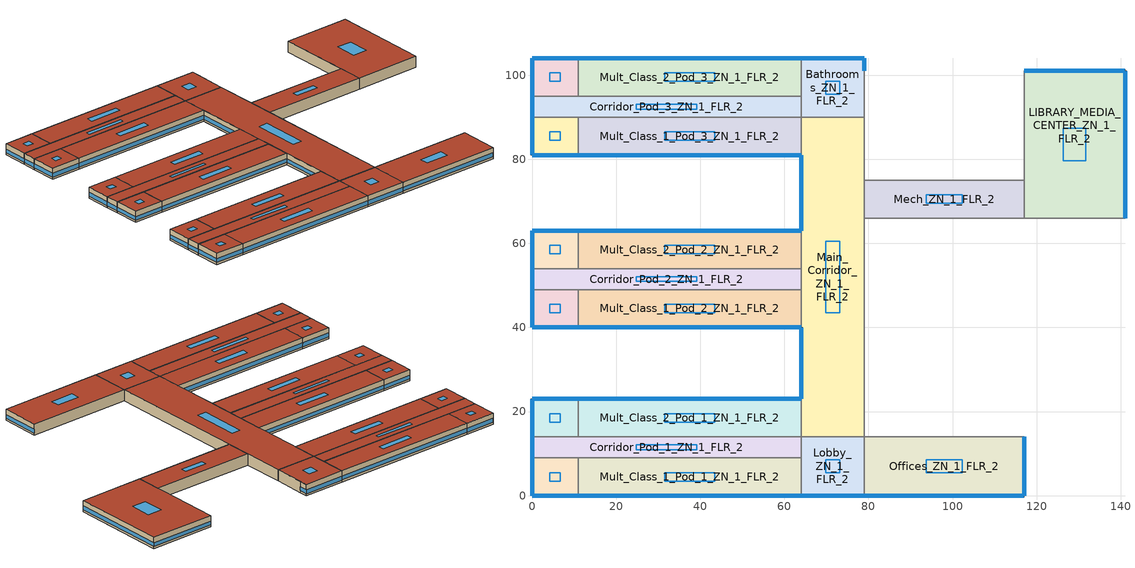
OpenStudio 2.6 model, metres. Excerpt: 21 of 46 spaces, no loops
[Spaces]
Bathrooms_ZN_1_FLR_2
 floor to Bathrooms_ZN_1_FLR_1: 79,104 79,90 64,90 64,104 z4
 wall outside: 79,101 79,104 64,104 z4:8
 wall to Auditorium_ZN_1_FLR_1: 79,90 79,101 z4:8
 wall to Mult_Class_2_Pod_3_ZN_1_FLR_2: 64,104 64,95 z4:8
 wall to Corridor_Pod_3_ZN_1_FLR_2: 64,95 64,90 z4:8
 wall to Main_Corridor_ZN_1_FLR_2: 64,90 79,90 z4:8
 window: 79,101.03 79,103.97 z4.76:6.12; 78.97,104 64.03,104 z4.76:6.1
 roof outside: 79,90 79,104 64,104 64,90 z8
 skylight: 73.18,95.43 73.18,98.57 69.82,98.57 69.82,95.43 z8
Corner_Class_2_Pod_3_ZN_1_FLR_2
 floor to Corner_Class_2_Pod_3_ZN_1_FLR_1: 11,104 11,95 0,95 0,104 z4
 wall outside: 11,104 0,104 0,95 z4:8
 wall to Corridor_Pod_3_ZN_1_FLR_2: 0,95 11,95 z4:8
 wall to Mult_Class_2_Pod_3_ZN_1_FLR_2: 11,95 11,104 z4:8
 window: 10.97,104 0.03,104 / 0,103.97 0,95.03 z4.76:6.1
 roof outside: 11,95 11,104 0,104 0,95 z8
 skylight: 6.73,98.49 6.73,100.51 4.27,100.51 4.27,98.49 z8
Corridor_Pod_1_ZN_1_FLR_2
 floor to Corridor_Pod_1_ZN_1_FLR_1: 64,14 64,9 0,9 0,14 z4
 wall outside: 0,14 0,9 z4:8
 wall to Corner_Class_1_Pod_1_ZN_1_FLR_2: 0,9 11,9 z4:8
 wall to Mult_Class_1_Pod_1_ZN_1_FLR_2: 11,9 64,9 z4:8
 wall to Corner_Class_2_Pod_1_ZN_1_FLR_2: 11,14 0,14 z4:8
 wall to Lobby_ZN_1_FLR_2: 64,9 64,14 z4:8
 wall to Mult_Class_2_Pod_1_ZN_1_FLR_2: 64,14 11,14 z4:8
 window: 0,13.97 0,9.03 z4.76:6.11
 roof outside: 64,9 64,14 0,14 0,9 z8
 skylight: 39.16,10.94 39.16,12.06 24.84,12.06 24.84,10.94 z8
Corner_Class_1_Pod_3_ZN_1_FLR_2
 floor to Corner_Class_1_Pod_3_ZN_1_FLR_1: 11,90 11,81 0,81 0,90 z4
 wall outside: 0,90 0,81 11,81 z4:8
 wall to Mult_Class_1_Pod_3_ZN_1_FLR_2: 11,81 11,90 z4:8
 wall to Corridor_Pod_3_ZN_1_FLR_2: 11,90 0,90 z4:8
 window: 0.03,81 10.97,81 / 0,89.97 0,81.03 z4.76:6.1
 roof outside: 11,81 11,90 0,90 0,81 z8
 skylight: 6.73,84.49 6.73,86.51 4.27,86.51 4.27,84.49 z8
Corner_Class_2_Pod_1_ZN_1_FLR_2
 floor to Corner_Class_2_Pod_1_ZN_1_FLR_1: 11,23 11,14 0,14 0,23 z4
 wall outside: 11,23 0,23 0,14 z4:8
 wall to Mult_Class_2_Pod_1_ZN_1_FLR_2: 11,14 11,23 z4:8
 window: 10.97,23 0.03,23 / 0,22.97 0,14.03 z4.76:6.1
 roof outside: 11,14 11,23 0,23 0,14 z8
 skylight: 6.73,17.49 6.73,19.51 4.27,19.51 4.27,17.49 z8
Offices_ZN_1_FLR_2
 floor to Offices_ZN_1_FLR_1: 117,14 117,0 79,0 79,14 z4
 wall outside: 79,0 117,0 117,14 z4:8
 wall to Lobby_ZN_1_FLR_2: 79,14 79,0 z4:8
 wall to Gym_ZN_1_FLR_1: 117,14 79,14 z4:8
 window: 79.03,0 116.97,0 / 117,0.03 117,13.97 z4.76:6.1
 roof outside: 117,0 117,14 79,14 79,0 z8
 skylight: 102.25,5.43 102.25,8.57 93.75,8.57 93.75,5.43 z8
Mult_Class_2_Pod_2_ZN_1_FLR_2
 floor to Mult_Class_2_Pod_2_ZN_1_FLR_1: 64,63 64,54 11,54 11,63 z4
 wall outside: 64,63 11,63 z4:8
 wall to Corridor_Pod_2_ZN_1_FLR_2: 11,54 64,54 z4:8
 wall to Main_Corridor_ZN_1_FLR_2: 64,54 64,63 z4:8
 wall to Corner_Class_2_Pod_2_ZN_1_FLR_2: 11,63 11,54 z4:8
 window: 63.97,63 11.03,63 z4.76:6.1
 roof outside: 64,54 64,63 11,63 11,54 z8
 skylight: 43.43,57.49 43.43,59.51 31.57,59.51 31.57,57.49 z8
Mech_ZN_1_FLR_2
 floor to Mech_ZN_1_FLR_1: 117,75 117,66 79,66 79,75 z4
 wall to Gym_ZN_1_FLR_1: 79,66 117,66 z4:8
 wall to Main_Corridor_ZN_1_FLR_2: 79,75 79,66 z4:8
 wall to Auditorium_ZN_1_FLR_1: 117,75 79,75 z4:8
 wall to LIBRARY_MEDIA_CENTER_ZN_1_FLR_2: 117,66 117,75 z4:8
 roof outside: 117,66 117,75 79,75 79,66 z8
 skylight: 102.25,69.49 102.25,71.51 93.75,71.51 93.75,69.49 z8
Corner_Class_1_Pod_1_ZN_1_FLR_2
 floor to Corner_Class_1_Pod_1_ZN_1_FLR_1: 11,9 11,0 0,0 0,9 z4
 wall outside: 0,9 0,0 11,0 z4:8
 wall to Mult_Class_1_Pod_1_ZN_1_FLR_2: 11,0 11,9 z4:8
 window: 0.03,0 10.97,0 / 0,8.97 0,0.03 z4.76:6.1
 roof outside: 11,0 11,9 0,9 0,0 z8
 skylight: 6.73,3.49 6.73,5.51 4.27,5.51 4.27,3.49 z8
LIBRARY_MEDIA_CENTER_ZN_1_FLR_2
 floor to Kitchen_ZN_1_FLR_1: 141,75 141,66 117,66 117,75 z4
 floor to Cafeteria_ZN_1_FLR_1: 141,101 141,75 117,75 117,101 z4
 wall outside: 141,66 141,101 117,101 z4:8
 wall to Auditorium_ZN_1_FLR_1: 117,101 117,75 z4:8
 wall to Aux_Gym_ZN_1_FLR_1: 117,66 141,66 z4:8
 window: 141,66.03 141,100.97 / 140.97,101 117.03,101 z4.76:6.1
 roof outside: 141,66 141,101 117,101 117,66 z8
 skylight: 131.68,79.59 131.68,87.41 126.32,87.41 126.32,79.59 z8
Corridor_Pod_3_ZN_1_FLR_2
 floor to Corridor_Pod_3_ZN_1_FLR_1: 64,95 64,90 0,90 0,95 z4
 wall outside: 0,95 0,90 z4:8
 wall to Mult_Class_2_Pod_3_ZN_1_FLR_2: 64,95 11,95 z4:8
 wall to Mult_Class_1_Pod_3_ZN_1_FLR_2: 11,90 64,90 z4:8
 window: 0,94.97 0,90.03 z4.76:6.11
 roof outside: 64,90 64,95 0,95 0,90 z8
 skylight: 39.16,91.94 39.16,93.06 24.84,93.06 24.84,91.94 z8
Corner_Class_1_Pod_2_ZN_1_FLR_2
 floor to Corner_Class_1_Pod_2_ZN_1_FLR_1: 11,49 11,40 0,40 0,49 z4
 wall outside: 0,49 0,40 11,40 z4:8
 wall to Corridor_Pod_2_ZN_1_FLR_2: 11,49 0,49 z4:8
 wall to Mult_Class_1_Pod_2_ZN_1_FLR_2: 11,40 11,49 z4:8
 window: 0.03,40 10.97,40 / 0,48.97 0,40.03 z4.76:6.1
 roof outside: 11,40 11,49 0,49 0,40 z8
 skylight: 6.73,43.49 6.73,45.51 4.27,45.51 4.27,43.49 z8
Corridor_Pod_2_ZN_1_FLR_2
 floor to Corridor_Pod_2_ZN_1_FLR_1: 64,54 64,49 0,49 0,54 z4
 wall outside: 0,54 0,49 z4:8
 wall to Mult_Class_1_Pod_2_ZN_1_FLR_2: 11,49 64,49 z4:8
 wall to Main_Corridor_ZN_1_FLR_2: 64,49 64,54 z4:8
 wall to Corner_Class_2_Pod_2_ZN_1_FLR_2: 11,54 0,54 z4:8
 window: 0,53.97 0,49.03 z4.76:6.11
 roof outside: 64,49 64,54 0,54 0,49 z8
 skylight: 39.16,50.94 39.16,52.06 24.84,52.06 24.84,50.94 z8
Main_Corridor_ZN_1_FLR_2
 floor to Main_Corridor_ZN_1_FLR_1: 79,90 79,14 64,14 64,90 z4
 wall outside: 64,81 64,63 / 64,40 64,23 z4:8
 wall to Gym_ZN_1_FLR_1: 79,14 79,66 z4:8
 wall to Mult_Class_1_Pod_2_ZN_1_FLR_2: 64,49 64,40 z4:8
 wall to Auditorium_ZN_1_FLR_1: 79,75 79,90 z4:8
 wall to Mult_Class_2_Pod_1_ZN_1_FLR_2: 64,23 64,14 z4:8
 wall to Mult_Class_1_Pod_3_ZN_1_FLR_2: 64,90 64,81 z4:8
 wall to Lobby_ZN_1_FLR_2: 64,14 79,14 z4:8
 window: 64,39.97 64,23.03 / 64,80.97 64,63.03 z4.76:6.1
 roof outside: 79,14 79,90 64,90 64,14 z8
 skylight: 73.18,43.5 73.18,60.5 69.82,60.5 69.82,43.5 z8
Mult_Class_2_Pod_1_ZN_1_FLR_2
 floor to Mult_Class_2_Pod_1_ZN_1_FLR_1: 64,23 64,14 11,14 11,23 z4
 wall outside: 64,23 11,23 z4:8
 window: 63.97,23 11.03,23 z4.76:6.1
 roof outside: 64,14 64,23 11,23 11,14 z8
 skylight: 43.43,17.49 43.43,19.51 31.57,19.51 31.57,17.49 z8
Mult_Class_1_Pod_1_ZN_1_FLR_2
 floor to Mult_Class_1_Pod_1_ZN_1_FLR_1: 64,9 64,0 11,0 11,9 z4
 wall outside: 11,0 64,0 z4:8
 wall to Lobby_ZN_1_FLR_2: 64,0 64,9 z4:8
 window: 11.03,0 63.97,0 z4.76:6.1
 roof outside: 64,0 64,9 11,9 11,0 z8
 skylight: 43.43,3.49 43.43,5.51 31.57,5.51 31.57,3.49 z8
Mult_Class_1_Pod_2_ZN_1_FLR_2
 floor to Mult_Class_1_Pod_2_ZN_1_FLR_1: 64,49 64,40 11,40 11,49 z4
 wall outside: 11,40 64,40 z4:8
 window: 11.03,40 63.97,40 z4.76:6.1
 roof outside: 64,40 64,49 11,49 11,40 z8
 skylight: 43.43,43.49 43.43,45.51 31.57,45.51 31.57,43.49 z8
Mult_Class_1_Pod_3_ZN_1_FLR_2
 floor to Mult_Class_1_Pod_3_ZN_1_FLR_1: 64,90 64,81 11,81 11,90 z4
 wall outside: 11,81 64,81 z4:8
 window: 11.03,81 63.97,81 z4.76:6.1
 roof outside: 64,81 64,90 11,90 11,81 z8
 skylight: 43.43,84.49 43.43,86.51 31.57,86.51 31.57,84.49 z8
Corner_Class_2_Pod_2_ZN_1_FLR_2
 floor to Corner_Class_2_Pod_2_ZN_1_FLR_1: 11,63 11,54 0,54 0,63 z4
 wall outside: 11,63 0,63 0,54 z4:8
 window: 10.97,63 0.03,63 / 0,62.97 0,54.03 z4.76:6.1
 roof outside: 11,54 11,63 0,63 0,54 z8
 skylight: 6.73,57.49 6.73,59.51 4.27,59.51 4.27,57.49 z8
Mult_Class_2_Pod_3_ZN_1_FLR_2
 floor to Mult_Class_2_Pod_3_ZN_1_FLR_1: 64,104 64,95 11,95 11,104 z4
 wall outside: 64,104 11,104 z4:8
 window: 63.97,104 11.03,104 z4.76:6.1
 roof outside: 64,95 64,104 11,104 11,95 z8
 skylight: 43.43,98.49 43.43,100.51 31.57,100.51 31.57,98.49 z8
Lobby_ZN_1_FLR_2
 floor to Lobby_ZN_1_FLR_1: 79,14 79,0 64,0 64,14 z4
 wall outside: 64,0 79,0 z4:8
 window: 64.03,0 78.97,0 z4.76:6.1
 roof outside: 79,0 79,14 64,14 64,0 z8
 skylight: 73.18,5.43 73.18,8.57 69.82,8.57 69.82,5.43 z8
[Site]
Calgary Intl AP_AB_CAN: Latitude {deg}=51.114; Longitude {deg}=-114.02; Time Zone {hr}=-7; Elevation {m}=1084.1; Terrain=City
[Building]
SecondarySchool-CAN_AB_Calgary.Intl.AP.718770_CWEC2016.epw created: 2018-10-11 19:30:47 +0000: North Axis {deg}=0; Default Construction Set=BTAP-Mass at hdd = 5000.0; Standards Number of Stories=2; Standards Number of Above Ground Stories=2; Standards Building Type=SecondarySchool
[ClimateZones]
Climate Zone Institution Name 1=ASHRAE; Climate Zone Document Name 1=ANSI/ASHRAE Standard 169; Climate Zone Document Year 1=2006; Climate Zone Institution Name 2=CEC; Climate Zone Document Name 2=California Climate Zone Descriptions; Climate Zone Document Year 2=1995
[Site:WaterMainsTemperature]
Calculation Method=Correlation; Annual Average Outdoor Air Temperature {C}=5; Maximum Difference In Monthly Average Outdoor Air Temperatures {deltaC}=23.3
[Site:GroundTemperature:BuildingSurface]
19.527, 19.502, 19.536, 19.598, 20.002, 21.64, 22.225, 22.375, 21.449, 20.121, 19.802, 19.633
[SizingPeriod:DesignDay] Barometric Pressure {Pa}=88961; Sky Clearness=0; Rain Indicator=0; Snow Indicator=0; Day of Month=21; Daylight Saving Time Indicator=0; Humidity Indicating Type=Wetbulb; Dry-Bulb Temperature Range Modifier Type=DefaultMultipliers
Name | Maximum Dry-Bulb Temperature {C} | Daily Dry-Bulb Temperature Range {deltaC} | Humidity Indicating Conditions at Maximum Dry-Bulb | Wind Speed {m/s} | Wind Direction {deg} | Month | Day Type | Solar Model Indicator | ASHRAE Taub | ASHRAE Taud
Calgary Intl AP Ann Clg .4% Condns DB=>MWB | 28.5 | 12.1 | 16.1 | 4.5 | 160 | 7 | SummerDesignDay | ASHRAETau | 0.339 | 2.421
Calgary Intl AP Ann Htg 99.6% Condns DB | -28.5 | 0 | -28.5 | 2.9 | 200 | 1 | WinterDesignDay | ASHRAEClearSky
[Material:NoMass] Roughness=Smooth; Thermal Absorptance=0.9; Solar Absorptance=0.7
Name | Thermal Resistance {m2-K/W} | Visible Absorptance
Typical Carpet Pad | 0.21648 | 0.8
Typical Insulation 1 | 5.91238 | 0.7
Typical Insulation 2 | 4.49096 | 0.7
Typical Insulation 3 | 6.17282 | 0.7
Typical Carpet Pad 2 | 1.25503 | 0.8
Typical Carpet Pad 3 | 3.45515 | 0.8
Typical Insulation 4 | 0.454528 | 0.7
Typical Insulation 5 | 0.454545 | 0.7
[Material]
Name | Roughness | Thickness {m} | Conductivity {W/m-K} | Density {kg/m3} | Specific Heat {J/kg-K} | Thermal Absorptance | Solar Absorptance | Visible Absorptance
100mm Normalweight concrete floor | MediumSmooth | 0.1016 | 2.31 | 2322 | 832
G01 13mm gypsum board | Smooth | 0.0127 | 0.16 | 800 | 1090 | 0.9 | 0.7 | 0.5
G05 25mm wood | MediumSmooth | 0.0254 | 0.15 | 608 | 1630 | 0.9 | 0.5 | 0.5
4 in. Normalweight Concrete Floor | MediumRough | 0.1016 | 2.31 | 2322 | 832 | 0.9 | 0.7 | 0.7
1IN Stucco | Smooth | 0.0253 | 0.6918 | 1858 | 837 | 0.9 | 0.7 | 0.92
8IN CONCRETE HW RefBldg | Rough | 0.2032 | 1.311 | 2240 | 836.8 | 0.9 | 0.7 | 0.7
1/2IN Gypsum | Smooth | 0.0127 | 0.16 | 784.9 | 830 | 0.9 | 0.4 | 0.4
Metal Roof Surface; F08 Metal surface | Smooth | 0.0008 | 45.28 | 7824 | 500 | 0.9 | 0.7 | 0.7
6 in. Normalweight Concrete Floor | MediumRough | 0.1524 | 2.31 | 2322 | 832 | 0.9 | 0.7 | 0.7
[Construction]
BTAP-Int-Floor: 100mm Normalweight concrete floor, Typical Carpet Pad
BTAP-Int-Wall: G01 13mm gypsum board, G01 13mm gypsum board
BTAP-Int-Ceiling: Typical Carpet Pad, 100mm Normalweight concrete floor
BTAP-Ext-DaylightDiffuser: SimpleGlazing
BTAP-Int-Door: G05 25mm wood
BTAP-Ext-Floor-Mass:U-0.162: Typical Insulation 1, 4 in. Normalweight Concrete Floor, Typical Carpet Pad
BTAP-Ext-Wall-Mass:U-0.21: 1IN Stucco, 8IN CONCRETE HW RefBldg, Typical Insulation 2, 1/2IN Gypsum
BTAP-Ext-Roof-Metal:U-0.162: Metal Roof Surface, Typical Insulation 3
BTAP-Grnd-Floor-Mass:U-0.757: 6 in. Normalweight Concrete Floor, Typical Carpet Pad 2
BTAP-Grnd-Roof-Mass:U-0.284: 6 in. Normalweight Concrete Floor, Typical Carpet Pad 3
BTAP-Ext-Door:U-2.2: F08 Metal surface, Typical Insulation 4
BTAP-Ext-OverHeadDoor:U-2.2: Typical Insulation 5
[DefaultConstructionSet]
BTAP-Mass at hdd = 5000.0: Default Exterior Surface Constructions=BTAP-Mass at hdd = 5000.0; Default Interior Surface Constructions=Default Surface Constructions 2; Default Ground Contact Surface Constructions=BTAP-Mass at hdd = 5000.0 1; Default Exterior SubSurface Constructions=BTAP-Mass at hdd = 5000.0; Default Interior SubSurface Constructions=Default Sub Surface Constructions 2; Interior Partition Construction=BTAP-Int-Door
[DefaultSurfaceConstructions]
Name | Floor Construction | Wall Construction | Roof Ceiling Construction
Default Surface Constructions 2 | BTAP-Int-Floor | BTAP-Int-Wall | BTAP-Int-Ceiling
BTAP-Mass at hdd = 5000.0 | BTAP-Ext-Floor-Mass:U-0.162 | BTAP-Ext-Wall-Mass:U-0.21 | BTAP-Ext-Roof-Metal:U-0.162
BTAP-Mass at hdd = 5000.0 1 | BTAP-Grnd-Floor-Mass:U-0.757 | BTAP-Grnd-Roof-Mass:U-0.284 | BTAP-Grnd-Roof-Mass:U-0.284
[DefaultSubSurfaceConstructions] Fixed Window Construction=BTAP-Ext-DaylightDiffuser; Operable Window Construction=BTAP-Ext-DaylightDiffuser
Name | Door Construction | Glass Door Construction | Overhead Door Construction | Skylight Construction | Tubular Daylight Dome Construction | Tubular Daylight Diffuser Construction
Default Sub Surface Constructions 2 | BTAP-Int-Door
BTAP-Mass at hdd = 5000.0 | BTAP-Ext-Door:U-2.2 | BTAP-Ext-DaylightDiffuser | BTAP-Ext-OverHeadDoor:U-2.2 | BTAP-Ext-DaylightDiffuser | BTAP-Ext-DaylightDiffuser | BTAP-Ext-DaylightDiffuser
[WindowMaterial:SimpleGlazingSystem]
SimpleGlazing: U-Factor {W/m2-K}=2.2; Solar Heat Gain Coefficient=0.6; Visible Transmittance=0.21
[Space] Building Story=Building Story 2; Part of Total Floor Area=Yes
Name | Space Type | Thermal Zone
Bathrooms_ZN_1_FLR_2 | Space Function Washroom - other-sch-D | Sp-Bathrooms_ZN_1_FLR_2 Sys-3 Flr-2 Sch-D HPlcmt-north ZN
Corner_Class_2_Pod_3_ZN_1_FLR_2 | Space Function Classroom/Lecture hall/Training room other | Sp-Corner_Class_2_Pod_3_ZN_1_FLR_2 Sys-3 Flr-2 Sch-D HPlcmt-north ZN
Corridor_Pod_1_ZN_1_FLR_2 | Space Function Corridor/Transition area other-sch-D | Sp-Corridor_Pod_1_ZN_1_FLR_2 Sys-3 Flr-2 Sch-D HPlcmt-west ZN
LIBRARY_MEDIA_CENTER_ZN_1_FLR_2 | Space Function Library reading area | Sp-LIBRARY_MEDIA_CENTER_ZN_1_FLR_2 Sys-3 Flr-2 Sch-C HPlcmt-east ZN
Mult_Class_1_Pod_3_ZN_1_FLR_2 | Space Function Classroom/Lecture hall/Training room other | Sp-Mult_Class_1_Pod_3_ZN_1_FLR_2 Sys-3 Flr-2 Sch-D HPlcmt-south ZN
Corner_Class_1_Pod_3_ZN_1_FLR_2 | Space Function Classroom/Lecture hall/Training room other | Sp-Corner_Class_1_Pod_3_ZN_1_FLR_2 Sys-3 Flr-2 Sch-D HPlcmt-south ZN
Corner_Class_2_Pod_1_ZN_1_FLR_2 | Space Function Classroom/Lecture hall/Training room other | Sp-Corner_Class_2_Pod_1_ZN_1_FLR_2 Sys-3 Flr-2 Sch-D HPlcmt-north ZN
Offices_ZN_1_FLR_2 | Space Function Office enclosed > 25 m2 | Sp-Offices_ZN_1_FLR_2 Sys-3 Flr-2 Sch-A HPlcmt-south ZN
Mult_Class_2_Pod_3_ZN_1_FLR_2 | Space Function Classroom/Lecture hall/Training room other | Sp-Mult_Class_2_Pod_3_ZN_1_FLR_2 Sys-3 Flr-2 Sch-D HPlcmt-north ZN
Corridor_Pod_2_ZN_1_FLR_2 | Space Function Corridor/Transition area other-sch-D | Sp-Corridor_Pod_2_ZN_1_FLR_2 Sys-3 Flr-2 Sch-D HPlcmt-west ZN
Mult_Class_2_Pod_2_ZN_1_FLR_2 | Space Function Classroom/Lecture hall/Training room other | Sp-Mult_Class_2_Pod_2_ZN_1_FLR_2 Sys-3 Flr-2 Sch-D HPlcmt-north ZN
Mech_ZN_1_FLR_2 | Space Function Electrical/Mechanical room-sch-D | Sp-Mech_ZN_1_FLR_2 Sys-3 Flr-2 Sch-D HPlcmt-core ZN
Corner_Class_1_Pod_1_ZN_1_FLR_2 | Space Function Classroom/Lecture hall/Training room other | Sp-Corner_Class_1_Pod_1_ZN_1_FLR_2 Sys-3 Flr-2 Sch-D HPlcmt-south ZN
Corridor_Pod_3_ZN_1_FLR_2 | Space Function Corridor/Transition area other-sch-D | Sp-Corridor_Pod_3_ZN_1_FLR_2 Sys-3 Flr-2 Sch-D HPlcmt-west ZN
Mult_Class_2_Pod_1_ZN_1_FLR_2 | Space Function Classroom/Lecture hall/Training room other | Sp-Mult_Class_2_Pod_1_ZN_1_FLR_2 Sys-3 Flr-2 Sch-D HPlcmt-north ZN
Corner_Class_1_Pod_2_ZN_1_FLR_2 | Space Function Classroom/Lecture hall/Training room other | Sp-Corner_Class_1_Pod_2_ZN_1_FLR_2 Sys-3 Flr-2 Sch-D HPlcmt-south ZN
Corner_Class_2_Pod_2_ZN_1_FLR_2 | Space Function Classroom/Lecture hall/Training room other | Sp-Corner_Class_2_Pod_2_ZN_1_FLR_2 Sys-3 Flr-2 Sch-D HPlcmt-north ZN
Mult_Class_1_Pod_1_ZN_1_FLR_2 | Space Function Classroom/Lecture hall/Training room other | Sp-Mult_Class_1_Pod_1_ZN_1_FLR_2 Sys-3 Flr-2 Sch-D HPlcmt-south ZN
Main_Corridor_ZN_1_FLR_2 | Space Function Corridor/Transition area other-sch-D | Sp-Main_Corridor_ZN_1_FLR_2 Sys-3 Flr-2 Sch-D HPlcmt-west ZN
Lobby_ZN_1_FLR_2 | Space Function Lobby - elevator | Sp-Lobby_ZN_1_FLR_2 Sys-3 Flr-2 Sch-C HPlcmt-south ZN
Mult_Class_1_Pod_2_ZN_1_FLR_2 | Space Function Classroom/Lecture hall/Training room other | Sp-Mult_Class_1_Pod_2_ZN_1_FLR_2 Sys-3 Flr-2 Sch-D HPlcmt-south ZN
[BuildingStory]
Building Story 2: Nominal Z Coordinate {m}=4
[SpaceType] Standards Building Type=Space Function
Name | Default Schedule Set | Design Specification Outdoor Air Object | Standards Space Type
Space Function Washroom - other-sch-D | Space Function Washroom - other-sch-D Schedule Set | Space Function Washroom - other-sch-D Ventilation | Washroom - other-sch-D
Space Function Classroom/Lecture hall/Training room other | Space Function Classroom/Lecture hall/Training room other Schedule Set | Space Function Classroom/Lecture hall/Training room other Ventilation | Classroom/Lecture hall/Training room other
Space Function Corridor/Transition area other-sch-D | Space Function Corridor/Transition area other-sch-D Schedule Set | Space Function Corridor/Transition area other-sch-D Ventilation | Corridor/Transition area other-sch-D
Space Function Library reading area | Space Function Library reading area Schedule Set | Space Function Library reading area Ventilation | Library reading area
Space Function Lobby - elevator | Space Function Lobby - elevator Schedule Set | Space Function Lobby - elevator Ventilation | Lobby - elevator
Space Function Electrical/Mechanical room-sch-D | Space Function Electrical/Mechanical room-sch-D Schedule Set | Space Function Electrical/Mechanical room-sch-D Ventilation | Electrical/Mechanical room-sch-D
Space Function Office enclosed > 25 m2 | Space Function Office enclosed > 25 m2 Schedule Set | Space Function Office enclosed > 25 m2 Ventilation | Office enclosed > 25 m2
[People:Definition] Number of People Calculation Method=People/Area; Fraction Radiant=0.3
Name | People per Space Floor Area {person/m2}
Space Function Classroom/Lecture hall/Training room other People Definition | 0.133382
Space Function Corridor/Transition area other-sch-D People Definition | 0.0100036
Space Function Electrical/Mechanical room-sch-D People Definition | 0.00500182
Space Function Library reading area People Definition; Space Function Office enclosed > 25 m2 People Definition | 0.0500182
Space Function Lobby - elevator People Definition | 0.100036
Space Function Washroom - other-sch-D People Definition | 0.0333454
[People] Work Efficiency Schedule=Work Efficiency Schedule; Clothing Insulation Schedule=Clothing Schedule; Air Velocity Schedule=Air Velocity Schedule; Multiplier=1
Name | People Definition | Space or SpaceType
Space Function Classroom/Lecture hall/Training room other People | Space Function Classroom/Lecture hall/Training room other People Definition | Space Function Classroom/Lecture hall/Training room other
Space Function Corridor/Transition area other-sch-D People | Space Function Corridor/Transition area other-sch-D People Definition | Space Function Corridor/Transition area other-sch-D
Space Function Electrical/Mechanical room-sch-D People | Space Function Electrical/Mechanical room-sch-D People Definition | Space Function Electrical/Mechanical room-sch-D
Space Function Library reading area People | Space Function Library reading area People Definition | Space Function Library reading area
Space Function Lobby - elevator People | Space Function Lobby - elevator People Definition | Space Function Lobby - elevator
Space Function Office enclosed > 25 m2 People | Space Function Office enclosed > 25 m2 People Definition | Space Function Office enclosed > 25 m2
Space Function Washroom - other-sch-D People | Space Function Washroom - other-sch-D People Definition | Space Function Washroom - other-sch-D
[Lights:Definition] Design Level Calculation Method=Watts/Area; Fraction Radiant=0.5; Fraction Visible=0.2
Name | Watts per Space Floor Area {W/m2}
Space Function Classroom/Lecture hall/Training room other Lights Definition | 13.4049
Space Function Corridor/Transition area other-sch-D Lights Definition | 7.10258
Space Function Electrical/Mechanical room-sch-D Lights Definition | 4.60167
Space Function Library reading area Lights Definition | 11.5042
Space Function Lobby - elevator Lights Definition | 7.00254
Space Function Office enclosed > 25 m2 Lights Definition | 12.0044
Space Function Washroom - other-sch-D Lights Definition | 10.5038
[Lights] Fraction Replaceable=1
Name | Lights Definition | Space or SpaceType
Space Function Classroom/Lecture hall/Training room other Lights | Space Function Classroom/Lecture hall/Training room other Lights Definition | Space Function Classroom/Lecture hall/Training room other
Space Function Corridor/Transition area other-sch-D Lights | Space Function Corridor/Transition area other-sch-D Lights Definition | Space Function Corridor/Transition area other-sch-D
Space Function Electrical/Mechanical room-sch-D Lights | Space Function Electrical/Mechanical room-sch-D Lights Definition | Space Function Electrical/Mechanical room-sch-D
Space Function Library reading area Lights | Space Function Library reading area Lights Definition | Space Function Library reading area
Space Function Lobby - elevator Lights | Space Function Lobby - elevator Lights Definition | Space Function Lobby - elevator
Space Function Office enclosed > 25 m2 Lights | Space Function Office enclosed > 25 m2 Lights Definition | Space Function Office enclosed > 25 m2
Space Function Washroom - other-sch-D Lights | Space Function Washroom - other-sch-D Lights Definition | Space Function Washroom - other-sch-D
[ElectricEquipment:Definition] Design Level Calculation Method=Watts/Area; Fraction Radiant=0.5
Name | Watts per Space Floor Area {W/m2}
Space Function Classroom/Lecture hall/Training room other Elec Equip Definition | 5.00182
Space Function Electrical/Mechanical room-sch-D Elec Equip Definition; Space Function Library reading area Elec Equip Definition; Space Function Lobby - elevator Elec Equip Definition; Space Function Washroom - other-sch-D Elec Equip Definition | 1.00036
Space Function Office enclosed > 25 m2 Elec Equip Definition | 7.50273
[ElectricEquipment]
Name | Electric Equipment Definition | Space or SpaceType
Space Function Classroom/Lecture hall/Training room other Elec Equip | Space Function Classroom/Lecture hall/Training room other Elec Equip Definition | Space Function Classroom/Lecture hall/Training room other
Space Function Electrical/Mechanical room-sch-D Elec Equip | Space Function Electrical/Mechanical room-sch-D Elec Equip Definition | Space Function Electrical/Mechanical room-sch-D
Space Function Library reading area Elec Equip | Space Function Library reading area Elec Equip Definition | Space Function Library reading area
Space Function Lobby - elevator Elec Equip | Space Function Lobby - elevator Elec Equip Definition | Space Function Lobby - elevator
Space Function Office enclosed > 25 m2 Elec Equip | Space Function Office enclosed > 25 m2 Elec Equip Definition | Space Function Office enclosed > 25 m2
Space Function Washroom - other-sch-D Elec Equip | Space Function Washroom - other-sch-D Elec Equip Definition | Space Function Washroom - other-sch-D
[DesignSpecification:OutdoorAir] Outdoor Air Method=Sum; Outdoor Air Flow per Person {m3/s-person}=0; Outdoor Air Flow Rate {m3/s}=0; Outdoor Air Flow Air Changes per Hour {1/hr}=0
Name | Outdoor Air Flow per Floor Area {m3/s-m2}
Space Function Classroom/Lecture hall/Training room other Ventilation | 0.00278384
Space Function Corridor/Transition area other-sch-D Ventilation; Space Function Electrical/Mechanical room-sch-D Ventilation; Space Function Washroom - other-sch-D Ventilation | 0.0003048
Space Function Library reading area Ventilation | 0.0008636
Space Function Lobby - elevator Ventilation | 0.00404876
Space Function Office enclosed > 25 m2 Ventilation | 0.00042164
[DefaultScheduleSet] People Activity Level Schedule=NECB-Activity; Infiltration Schedule=Always On
Name | Number of People Schedule | Lighting Schedule | Electric Equipment Schedule
Space Function Classroom/Lecture hall/Training room other Schedule Set; Space Function Washroom - other-sch-D Schedule Set | NECB-D-Occupancy | NECB-D-Occupancy-NECB-D-Lighting-0.5-0.0-0.67-Light Ruleset | NECB-D-Electric-Equipment
Space Function Corridor/Transition area other-sch-D Schedule Set; Space Function Electrical/Mechanical room-sch-D Schedule Set | NECB-D-Occupancy | NECB-D-Lighting | NECB-D-Electric-Equipment
Space Function Library reading area Schedule Set | NECB-C-Occupancy | NECB-C-Occupancy-NECB-C-Lighting-0.0-0.0-0.67-Light Ruleset | NECB-C-Electric-Equipment
Space Function Lobby - elevator Schedule Set | NECB-C-Occupancy | NECB-C-Lighting | NECB-C-Electric-Equipment
Space Function Office enclosed > 25 m2 Schedule Set | NECB-A-Occupancy | NECB-A-Occupancy-NECB-A-Lighting-0.3-0.1-0.67-Light Ruleset | NECB-A-Electric-Equipment
[ThermostatSetpoint:DualSetpoint]
Name | Heating Setpoint Temperature Schedule | Cooling Setpoint Temperature Schedule
Space Function Library reading area Thermostat 2; Space Function Lobby - elevator Thermostat 4 | NECB-C-Thermostat Setpoint-Heating | NECB-C-Thermostat Setpoint-Cooling
Space Function Washroom - other-sch-D Thermostat 4; Space Function Classroom/Lecture hall/Training room other Thermostat 37; Space Function Classroom/Lecture hall/Training room other Thermostat 38; Space Function Classroom/Lecture hall/Training room other Thermostat 39; Space Function Classroom/Lecture hall/Training room other Thermostat 40; Space Function Classroom/Lecture hall/Training room other Thermostat 41; Space Function Classroom/Lecture hall/Training room other Thermostat 42; Space Function Corridor/Transition area other-sch-D Thermostat 13; Space Function Corridor/Transition area other-sch-D Thermostat 14; Space Function Corridor/Transition area other-sch-D Thermostat 15; Space Function Corridor/Transition area other-sch-D Thermostat 16; Space Function Classroom/Lecture hall/Training room other Thermostat 43; Space Function Classroom/Lecture hall/Training room other Thermostat 44; Space Function Classroom/Lecture hall/Training room other Thermostat 45; Space Function Classroom/Lecture hall/Training room other Thermostat 46; Space Function Classroom/Lecture hall/Training room other Thermostat 47; Space Function Classroom/Lecture hall/Training room other Thermostat 48; Space Function Electrical/Mechanical room-sch-D Thermostat 4 | NECB-D-Thermostat Setpoint-Heating | NECB-D-Thermostat Setpoint-Cooling
Space Function Office enclosed > 25 m2 Thermostat 4 | NECB-A-Thermostat Setpoint-Heating | NECB-A-Thermostat Setpoint-Cooling
[SpaceInfiltration:DesignFlowRate] Schedule=Always On Discrete; Design Flow Rate Calculation Method=Flow/ExteriorArea; Flow per Exterior Surface Area {m3/s-m2}=0.00025; Constant Term Coefficient=0; Temperature Term Coefficient=0; Velocity Term Coefficient=0.224; Velocity Squared Term Coefficient=0
Name | Space or SpaceType
Bathrooms_ZN_1_FLR_2 Infiltration | Bathrooms_ZN_1_FLR_2
Corner_Class_1_Pod_1_ZN_1_FLR_2 Infiltration | Corner_Class_1_Pod_1_ZN_1_FLR_2
Corner_Class_1_Pod_2_ZN_1_FLR_2 Infiltration | Corner_Class_1_Pod_2_ZN_1_FLR_2
Corner_Class_1_Pod_3_ZN_1_FLR_2 Infiltration | Corner_Class_1_Pod_3_ZN_1_FLR_2
Corner_Class_2_Pod_1_ZN_1_FLR_2 Infiltration | Corner_Class_2_Pod_1_ZN_1_FLR_2
Corner_Class_2_Pod_2_ZN_1_FLR_2 Infiltration | Corner_Class_2_Pod_2_ZN_1_FLR_2
Corner_Class_2_Pod_3_ZN_1_FLR_2 Infiltration | Corner_Class_2_Pod_3_ZN_1_FLR_2
Corridor_Pod_1_ZN_1_FLR_2 Infiltration | Corridor_Pod_1_ZN_1_FLR_2
Corridor_Pod_2_ZN_1_FLR_2 Infiltration | Corridor_Pod_2_ZN_1_FLR_2
Corridor_Pod_3_ZN_1_FLR_2 Infiltration | Corridor_Pod_3_ZN_1_FLR_2
LIBRARY_MEDIA_CENTER_ZN_1_FLR_2 Infiltration | LIBRARY_MEDIA_CENTER_ZN_1_FLR_2
Lobby_ZN_1_FLR_2 Infiltration | Lobby_ZN_1_FLR_2
Main_Corridor_ZN_1_FLR_2 Infiltration | Main_Corridor_ZN_1_FLR_2
Mech_ZN_1_FLR_2 Infiltration | Mech_ZN_1_FLR_2
Mult_Class_1_Pod_1_ZN_1_FLR_2 Infiltration | Mult_Class_1_Pod_1_ZN_1_FLR_2
Mult_Class_1_Pod_2_ZN_1_FLR_2 Infiltration | Mult_Class_1_Pod_2_ZN_1_FLR_2
Mult_Class_1_Pod_3_ZN_1_FLR_2 Infiltration | Mult_Class_1_Pod_3_ZN_1_FLR_2
Mult_Class_2_Pod_1_ZN_1_FLR_2 Infiltration | Mult_Class_2_Pod_1_ZN_1_FLR_2
Mult_Class_2_Pod_2_ZN_1_FLR_2 Infiltration | Mult_Class_2_Pod_2_ZN_1_FLR_2
Mult_Class_2_Pod_3_ZN_1_FLR_2 Infiltration | Mult_Class_2_Pod_3_ZN_1_FLR_2
Offices_ZN_1_FLR_2 Infiltration | Offices_ZN_1_FLR_2
[ThermalZone] Use Ideal Air Loads=No
Name | Thermostat
Sp-LIBRARY_MEDIA_CENTER_ZN_1_FLR_2 Sys-3 Flr-2 Sch-C HPlcmt-east ZN | Space Function Library reading area Thermostat 2
Sp-Lobby_ZN_1_FLR_2 Sys-3 Flr-2 Sch-C HPlcmt-south ZN | Space Function Lobby - elevator Thermostat 4
Sp-Bathrooms_ZN_1_FLR_2 Sys-3 Flr-2 Sch-D HPlcmt-north ZN | Space Function Washroom - other-sch-D Thermostat 4
Sp-Corner_Class_2_Pod_1_ZN_1_FLR_2 Sys-3 Flr-2 Sch-D HPlcmt-north ZN | Space Function Classroom/Lecture hall/Training room other Thermostat 37
Sp-Corner_Class_2_Pod_2_ZN_1_FLR_2 Sys-3 Flr-2 Sch-D HPlcmt-north ZN | Space Function Classroom/Lecture hall/Training room other Thermostat 38
Sp-Corner_Class_2_Pod_3_ZN_1_FLR_2 Sys-3 Flr-2 Sch-D HPlcmt-north ZN | Space Function Classroom/Lecture hall/Training room other Thermostat 39
Sp-Mult_Class_2_Pod_1_ZN_1_FLR_2 Sys-3 Flr-2 Sch-D HPlcmt-north ZN | Space Function Classroom/Lecture hall/Training room other Thermostat 40
Sp-Mult_Class_2_Pod_2_ZN_1_FLR_2 Sys-3 Flr-2 Sch-D HPlcmt-north ZN | Space Function Classroom/Lecture hall/Training room other Thermostat 41
Sp-Mult_Class_2_Pod_3_ZN_1_FLR_2 Sys-3 Flr-2 Sch-D HPlcmt-north ZN | Space Function Classroom/Lecture hall/Training room other Thermostat 42
Sp-Corridor_Pod_1_ZN_1_FLR_2 Sys-3 Flr-2 Sch-D HPlcmt-west ZN | Space Function Corridor/Transition area other-sch-D Thermostat 13
Sp-Corridor_Pod_2_ZN_1_FLR_2 Sys-3 Flr-2 Sch-D HPlcmt-west ZN | Space Function Corridor/Transition area other-sch-D Thermostat 14
Sp-Corridor_Pod_3_ZN_1_FLR_2 Sys-3 Flr-2 Sch-D HPlcmt-west ZN | Space Function Corridor/Transition area other-sch-D Thermostat 15
Sp-Main_Corridor_ZN_1_FLR_2 Sys-3 Flr-2 Sch-D HPlcmt-west ZN | Space Function Corridor/Transition area other-sch-D Thermostat 16
Sp-Corner_Class_1_Pod_1_ZN_1_FLR_2 Sys-3 Flr-2 Sch-D HPlcmt-south ZN | Space Function Classroom/Lecture hall/Training room other Thermostat 43
Sp-Corner_Class_1_Pod_2_ZN_1_FLR_2 Sys-3 Flr-2 Sch-D HPlcmt-south ZN | Space Function Classroom/Lecture hall/Training room other Thermostat 44
Sp-Corner_Class_1_Pod_3_ZN_1_FLR_2 Sys-3 Flr-2 Sch-D HPlcmt-south ZN | Space Function Classroom/Lecture hall/Training room other Thermostat 45
Sp-Mult_Class_1_Pod_1_ZN_1_FLR_2 Sys-3 Flr-2 Sch-D HPlcmt-south ZN | Space Function Classroom/Lecture hall/Training room other Thermostat 46
Sp-Mult_Class_1_Pod_2_ZN_1_FLR_2 Sys-3 Flr-2 Sch-D HPlcmt-south ZN | Space Function Classroom/Lecture hall/Training room other Thermostat 47
Sp-Mult_Class_1_Pod_3_ZN_1_FLR_2 Sys-3 Flr-2 Sch-D HPlcmt-south ZN | Space Function Classroom/Lecture hall/Training room other Thermostat 48
Sp-Mech_ZN_1_FLR_2 Sys-3 Flr-2 Sch-D HPlcmt-core ZN | Space Function Electrical/Mechanical room-sch-D Thermostat 4
Sp-Offices_ZN_1_FLR_2 Sys-3 Flr-2 Sch-A HPlcmt-south ZN | Space Function Office enclosed > 25 m2 Thermostat 4
[HeatExchanger:AirToAir:SensibleAndLatent] Availability Schedule=Always On Discrete; Nominal Supply Air Flow Rate {m3/s}=autosize; Sensible Effectiveness at 100% Heating Air Flow=0.5; Latent Effectiveness at 100% Heating Air Flow=0.5; Sensible Effectiveness at 75% Heating Air Flow=0.5; Latent Effectiveness at 75% Heating Air Flow=0.5; Sensible Effectiveness at 100% Cooling Air Flow=0.5; Latent Effectiveness at 100% Cooling Air Flow=0.5; Sensible Effectiveness at 75% Cooling Air Flow=0.5; Latent Effectiveness at 75% Cooling Air Flow=0.5; Supply Air Outlet Temperature Control=Yes; Heat Exchanger Type=Rotary; Frost Control Type=ExhaustOnly; Threshold Temperature {C}=-23.3; Initial Defrost Time Fraction=0.167; Rate of Defrost Time Fraction Increase {1/K}=1.44; Economizer Lockout=Yes
Name | Nominal Electric Power {W}
Sp-Auditorium_ZN_1_FLR_1 Sys-3 Flr-1 Sch-C HPlcmt-north ZN NECB System 3 PSZ ERV | 2966.94
Sp-Gym_ZN_1_FLR_1 Sys-3 Flr-1 Sch-B HPlcmt-core ZN NECB System 3 PSZ ERV | 2210.7
[SetpointManager:OutdoorAirPretreat] Minimum Setpoint Temperature {C}=-99; Maximum Setpoint Temperature {C}=99; Minimum Setpoint Humidity Ratio {kgWater/kgDryAir}=1e-05; Maximum Setpoint Humidity Ratio {kgWater/kgDryAir}=1
Setpoint Manager Outdoor Air Pretreat 1; Setpoint Manager Outdoor Air Pretreat 2
[AvailabilityManager:NightCycle] Control Type=CycleOnAny; Thermostat Tolerance {deltaC}=1; Cycling Run Time {s}=3600
Availability Manager Night Cycle 1; Availability Manager Night Cycle 2; Availability Manager Night Cycle 3; Availability Manager Night Cycle 4; Availability Manager Night Cycle 5; Availability Manager Night Cycle 6; Availability Manager Night Cycle 7; Availability Manager Night Cycle 8; Availability Manager Night Cycle 9; Availability Manager Night Cycle 10; Availability Manager Night Cycle 11; Availability Manager Night Cycle 12; Availability Manager Night Cycle 13; Availability Manager Night Cycle 14; Availability Manager Night Cycle 15; Availability Manager Night Cycle 16; Availability Manager Night Cycle 17; Availability Manager Night Cycle 18; Availability Manager Night Cycle 19; Availability Manager Night Cycle 20; Availability Manager Night Cycle 21; Availability Manager Night Cycle 22; Availability Manager Night Cycle 23; Availability Manager Night Cycle 24; Availability Manager Night Cycle 25; Availability Manager Night Cycle 26; Availability Manager Night Cycle 27; Availability Manager Night Cycle 28; Availability Manager Night Cycle 29; Availability Manager Night Cycle 30
[Schedule:Ruleset]
Clothing Schedule: Default Day Schedule=Clothing Schedule Default Winter Clothes
Air Velocity Schedule: Default Day Schedule=Air Velocity Schedule Default
Work Efficiency Schedule: Default Day Schedule=Work Efficiency Schedule Default
NECB-C-Occupancy: Default Day Schedule=NECB-C-Occupancy Default
NECB-Activity: Default Day Schedule=NECB-Activity Default; Summer Design Day Schedule=NECB-Activity Summer Design Day; Winter Design Day Schedule=NECB-Activity Winter Design Day
NECB-C-Lighting: Default Day Schedule=NECB-C-Lighting Default
NECB-C-Electric-Equipment: Default Day Schedule=NECB-C-Electric-Equipment Default
Always On: Default Day Schedule=Always On Default
NECB-C-Thermostat Setpoint-Heating: Default Day Schedule=NECB-C-Thermostat Setpoint-Heating Default
NECB-C-Thermostat Setpoint-Cooling: Default Day Schedule=NECB-C-Thermostat Setpoint-Cooling Default
NECB-D-Occupancy: Default Day Schedule=NECB-D-Occupancy Default
NECB-D-Occupancy-NECB-D-Lighting-0.5-0.0-0.67-Light Ruleset: Default Day Schedule=NECB-D-Occupancy-NECB-D-Lighting-0.5-0.0-0.67-Light Default
NECB-D-Electric-Equipment: Default Day Schedule=NECB-D-Electric-Equipment Default
NECB-D-Thermostat Setpoint-Heating: Default Day Schedule=NECB-D-Thermostat Setpoint-Heating Default
NECB-D-Thermostat Setpoint-Cooling: Default Day Schedule=NECB-D-Thermostat Setpoint-Cooling Default
NECB-D-Lighting: Default Day Schedule=NECB-D-Lighting Default
NECB-C-Occupancy-NECB-C-Lighting-0.0-0.0-0.67-Light Ruleset: Default Day Schedule=NECB-C-Occupancy-NECB-C-Lighting-0.0-0.0-0.67-Light Default
NECB-A-Occupancy: Default Day Schedule=NECB-A-Occupancy Default
NECB-A-Occupancy-NECB-A-Lighting-0.3-0.1-0.67-Light Ruleset: Default Day Schedule=NECB-A-Occupancy-NECB-A-Lighting-0.3-0.1-0.67-Light Default
NECB-A-Electric-Equipment: Default Day Schedule=NECB-A-Electric-Equipment Default
NECB-A-Thermostat Setpoint-Heating: Default Day Schedule=NECB-A-Thermostat Setpoint-Heating Default
NECB-A-Thermostat Setpoint-Cooling: Default Day Schedule=NECB-A-Thermostat Setpoint-Cooling Default
[Schedule:Day]
Clothing Schedule Default Winter Clothes; Always On Default: 24, 0, 1
Clothing Schedule Summer Clothes: 24, 0, 0.5
Air Velocity Schedule Default; NECB-A-Electric-Equipment Sat Day; NECB-A-Electric-Equipment Sun|Hol Day: 24, 0, 0.2
Work Efficiency Schedule Default; NECB-D-Occupancy Sat Day; NECB-D-Occupancy Sun|Hol Day; NECB-A-Occupancy Sat Day; NECB-A-Occupancy Sun|Hol Day: 24, 0, 0
NECB-C-Occupancy Default; NECB-C-Occupancy Default|Wkdy Day: 8, 0, 0, 9, 0, 0.1, 10, 0, 0.2, 12, 0, 0.5, 16, 0, 0.7, 17, 0, 0.8, 18, 0, 0.7, 19, 0, 0.5, 21, 0, 0.3, 24, 0, 0
NECB-C-Occupancy Sat Day: 8, 0, 0, 9, 0, 0.1, 10, 0, 0.2, 11, 0, 0.5, 12, 0, 0.6, 13, 0, 0.8, 16, 0, 0.9, 17, 0, 0.8, 18, 0, 0.7, 19, 0, 0.5, 21, 0, 0.2, 24, 0, 0
NECB-C-Occupancy Sun|Hol Day: 8, 0, 0, 9, 0, 0.1, 10, 0, 0.2, 11, 0, 0.5, 12, 0, 0.6, 13, 0, 0.8, 16, 0, 0.9, 17, 0, 0.8, 18, 0, 0.7, 19, 0, 0.5, 24, 0, 0
NECB-Activity Default; NECB-Activity Winter Design Day; NECB-Activity Summer Design Day: 24, 0, 130
NECB-C-Lighting Default; NECB-C-Lighting Default|Wkdy Day; NECB-C-Lighting Sat Day; NECB-C-Electric-Equipment Default; NECB-C-Electric-Equipment Default|Wkdy Day; NECB-C-Electric-Equipment Sat Day; NECB-C-Occupancy-NECB-C-Lighting-0.0-0.0-0.67-Light Default; NECB-C-Occupancy-NECB-C-Lighting-0.0-0.0-0.67-Default|Wkdy-Light Day; NECB-C-Occupancy-NECB-C-Lighting-0.0-0.0-0.67-Sat-Light Day: 8, 0, 0.05, 9, 0, 0.5, 19, 0, 0.9, 20, 0, 0.6, 21, 0, 0.5, 24, 0, 0.05
NECB-C-Lighting Sun|Hol Day; NECB-C-Electric-Equipment Sun|Hol Day; NECB-C-Occupancy-NECB-C-Lighting-0.0-0.0-0.67-Sun|Hol-Light Day: 8, 0, 0.05, 9, 0, 0.5, 19, 0, 0.9, 24, 0, 0.05
NECB-C-Thermostat Setpoint-Heating Default; NECB-C-Thermostat Setpoint-Heating Default|Wkdy Day; NECB-C-Thermostat Setpoint-Heating Sat Day: 7, 0, 18, 8, 0, 20, 21, 0, 22, 24, 0, 18
NECB-C-Thermostat Setpoint-Heating Sun|Hol Day: 9, 0, 18, 10, 0, 20, 19, 0, 22, 24, 0, 18
NECB-C-Thermostat Setpoint-Cooling Default; NECB-C-Thermostat Setpoint-Cooling Default|Wkdy Day; NECB-C-Thermostat Setpoint-Cooling Sat Day: 7, 0, 35, 21, 0, 24, 24, 0, 35
NECB-C-Thermostat Setpoint-Cooling Sun|Hol Day: 7, 0, 35, 19, 0, 24, 24, 0, 35
NECB-D-Occupancy Default; NECB-D-Occupancy Default|Wkdy Day: 8, 0, 0, 9, 0, 0.1, 12, 0, 0.9, 16, 0, 0.8, 17, 0, 0.5, 18, 0, 0.2, 19, 0, 0.1, 22, 0, 0.3, 23, 0, 0.1, 24, 0, 0
NECB-D-Occupancy-NECB-D-Lighting-0.5-0.0-0.67-Light Default; NECB-D-Occupancy-NECB-D-Lighting-0.5-0.0-0.67-Default|Wkdy-Light Day: 8, 0, 0.03325, 9, 0, 0.1995, 16, 0, 0.9, 17, 0, 0.7, 19, 0, 0.3325, 22, 0, 0.4655, 23, 0, 0.1995, 24, 0, 0.03325
NECB-D-Occupancy-NECB-D-Lighting-0.5-0.0-0.67-Sat-Light Day; NECB-D-Occupancy-NECB-D-Lighting-0.5-0.0-0.67-Sun|Hol-Light Day: 24, 0, 0.03325
NECB-D-Electric-Equipment Default; NECB-D-Electric-Equipment Default|Wkdy Day; NECB-D-Lighting Default; NECB-D-Lighting Default|Wkdy Day: 8, 0, 0.05, 9, 0, 0.3, 16, 0, 0.9, 17, 0, 0.7, 19, 0, 0.5, 22, 0, 0.7, 23, 0, 0.3, 24, 0, 0.05
NECB-D-Electric-Equipment Sat Day; NECB-D-Electric-Equipment Sun|Hol Day; NECB-D-Lighting Sat Day; NECB-D-Lighting Sun|Hol Day: 24, 0, 0.05
NECB-D-Thermostat Setpoint-Heating Default; NECB-D-Thermostat Setpoint-Heating Default|Wkdy Day: 7, 0, 18, 8, 0, 20, 23, 0, 22, 24, 0, 18
NECB-D-Thermostat Setpoint-Heating Sat Day; NECB-D-Thermostat Setpoint-Heating Sun|Hol Day; NECB-A-Thermostat Setpoint-Heating Sat Day; NECB-A-Thermostat Setpoint-Heating Sun|Hol Day: 24, 0, 18
NECB-D-Thermostat Setpoint-Cooling Default; NECB-D-Thermostat Setpoint-Cooling Default|Wkdy Day: 7, 0, 35, 23, 0, 24, 24, 0, 35
NECB-D-Thermostat Setpoint-Cooling Sat Day; NECB-D-Thermostat Setpoint-Cooling Sun|Hol Day; NECB-A-Thermostat Setpoint-Cooling Sat Day; NECB-A-Thermostat Setpoint-Cooling Sun|Hol Day: 24, 0, 35
NECB-A-Occupancy Default; NECB-A-Occupancy Default|Wkdy Day: 7, 0, 0, 8, 0, 0.1, 9, 0, 0.7, 12, 0, 0.9, 14, 0, 0.5, 17, 0, 0.9, 18, 0, 0.7, 19, 0, 0.3, 23, 0, 0.1, 24, 0, 0
NECB-A-Occupancy-NECB-A-Lighting-0.3-0.1-0.67-Light Default; NECB-A-Occupancy-NECB-A-Lighting-0.3-0.1-0.67-Default|Wkdy-Light Day: 7, 0, 0.03495, 8, 0, 0.2097, 9, 0, 0.8, 17, 0, 0.9, 18, 0, 0.8, 19, 0, 0.5, 21, 0, 0.2097, 23, 0, 0.0699, 24, 0, 0.03495
NECB-A-Occupancy-NECB-A-Lighting-0.3-0.1-0.67-Sat-Light Day; NECB-A-Occupancy-NECB-A-Lighting-0.3-0.1-0.67-Sun|Hol-Light Day: 24, 0, 0.03495
NECB-A-Electric-Equipment Default; NECB-A-Electric-Equipment Default|Wkdy Day: 7, 0, 0.2, 8, 0, 0.3, 9, 0, 0.8, 18, 0, 0.9, 19, 0, 0.5, 21, 0, 0.3, 24, 0, 0.2
NECB-A-Thermostat Setpoint-Heating Default; NECB-A-Thermostat Setpoint-Heating Default|Wkdy Day: 6, 0, 18, 7, 0, 20, 21, 0, 22, 24, 0, 18
NECB-A-Thermostat Setpoint-Cooling Default; NECB-A-Thermostat Setpoint-Cooling Default|Wkdy Day: 6, 0, 35, 21, 0, 24, 24, 0, 35
[Schedule:Rule] Date Specification Type=DateRange; Start Day=1
Name | Schedule Ruleset | Rule Order | Day Schedule | Start Month | End Month | End Day | Apply Monday | Apply Tuesday | Apply Wednesday | Apply Thursday | Apply Friday | Apply Saturday | Apply Sunday
Schedule Rule 1 | Clothing Schedule | 0 | Clothing Schedule Summer Clothes | 5 | 9 | 30
Schedule Rule 2 | NECB-C-Occupancy | 2 | NECB-C-Occupancy Default|Wkdy Day | 1 | 12 | 31 | Yes | Yes | Yes | Yes | Yes
Schedule Rule 3 | NECB-C-Occupancy | 1 | NECB-C-Occupancy Sat Day | 1 | 12 | 31 |  |  |  |  |  | Yes
Schedule Rule 4 | NECB-C-Occupancy | 0 | NECB-C-Occupancy Sun|Hol Day | 1 | 12 | 31 |  |  |  |  |  |  | Yes
Schedule Rule 5 | NECB-C-Lighting | 2 | NECB-C-Lighting Default|Wkdy Day | 1 | 12 | 31 | Yes | Yes | Yes | Yes | Yes
Schedule Rule 6 | NECB-C-Lighting | 1 | NECB-C-Lighting Sat Day | 1 | 12 | 31 |  |  |  |  |  | Yes
Schedule Rule 7 | NECB-C-Lighting | 0 | NECB-C-Lighting Sun|Hol Day | 1 | 12 | 31 |  |  |  |  |  |  | Yes
Schedule Rule 8 | NECB-C-Electric-Equipment | 2 | NECB-C-Electric-Equipment Default|Wkdy Day | 1 | 12 | 31 | Yes | Yes | Yes | Yes | Yes
Schedule Rule 9 | NECB-C-Electric-Equipment | 1 | NECB-C-Electric-Equipment Sat Day | 1 | 12 | 31 |  |  |  |  |  | Yes
Schedule Rule 10 | NECB-C-Electric-Equipment | 0 | NECB-C-Electric-Equipment Sun|Hol Day | 1 | 12 | 31 |  |  |  |  |  |  | Yes
Schedule Rule 11 | NECB-C-Thermostat Setpoint-Heating | 2 | NECB-C-Thermostat Setpoint-Heating Default|Wkdy Day | 1 | 12 | 31 | Yes | Yes | Yes | Yes | Yes
Schedule Rule 12 | NECB-C-Thermostat Setpoint-Heating | 1 | NECB-C-Thermostat Setpoint-Heating Sat Day | 1 | 12 | 31 |  |  |  |  |  | Yes
Schedule Rule 13 | NECB-C-Thermostat Setpoint-Heating | 0 | NECB-C-Thermostat Setpoint-Heating Sun|Hol Day | 1 | 12 | 31 |  |  |  |  |  |  | Yes
Schedule Rule 14 | NECB-C-Thermostat Setpoint-Cooling | 2 | NECB-C-Thermostat Setpoint-Cooling Default|Wkdy Day | 1 | 12 | 31 | Yes | Yes | Yes | Yes | Yes
Schedule Rule 15 | NECB-C-Thermostat Setpoint-Cooling | 1 | NECB-C-Thermostat Setpoint-Cooling Sat Day | 1 | 12 | 31 |  |  |  |  |  | Yes
Schedule Rule 16 | NECB-C-Thermostat Setpoint-Cooling | 0 | NECB-C-Thermostat Setpoint-Cooling Sun|Hol Day | 1 | 12 | 31 |  |  |  |  |  |  | Yes
Schedule Rule 17 | NECB-D-Occupancy | 2 | NECB-D-Occupancy Default|Wkdy Day | 1 | 12 | 31 | Yes | Yes | Yes | Yes | Yes
Schedule Rule 18 | NECB-D-Occupancy | 1 | NECB-D-Occupancy Sat Day | 1 | 12 | 31 |  |  |  |  |  | Yes
Schedule Rule 19 | NECB-D-Occupancy | 0 | NECB-D-Occupancy Sun|Hol Day | 1 | 12 | 31 |  |  |  |  |  |  | Yes
Schedule Rule 20 | NECB-D-Occupancy-NECB-D-Lighting-0.5-0.0-0.67-Light Ruleset | 2 | NECB-D-Occupancy-NECB-D-Lighting-0.5-0.0-0.67-Default|Wkdy-Light Day | 1 | 12 | 31 | Yes | Yes | Yes | Yes | Yes
Schedule Rule 21 | NECB-D-Occupancy-NECB-D-Lighting-0.5-0.0-0.67-Light Ruleset | 1 | NECB-D-Occupancy-NECB-D-Lighting-0.5-0.0-0.67-Sat-Light Day | 1 | 12 | 31 |  |  |  |  |  | Yes
Schedule Rule 22 | NECB-D-Occupancy-NECB-D-Lighting-0.5-0.0-0.67-Light Ruleset | 0 | NECB-D-Occupancy-NECB-D-Lighting-0.5-0.0-0.67-Sun|Hol-Light Day | 1 | 12 | 31 |  |  |  |  |  |  | Yes
Schedule Rule 23 | NECB-D-Electric-Equipment | 2 | NECB-D-Electric-Equipment Default|Wkdy Day | 1 | 12 | 31 | Yes | Yes | Yes | Yes | Yes
Schedule Rule 24 | NECB-D-Electric-Equipment | 1 | NECB-D-Electric-Equipment Sat Day | 1 | 12 | 31 |  |  |  |  |  | Yes
Schedule Rule 25 | NECB-D-Electric-Equipment | 0 | NECB-D-Electric-Equipment Sun|Hol Day | 1 | 12 | 31 |  |  |  |  |  |  | Yes
Schedule Rule 26 | NECB-D-Thermostat Setpoint-Heating | 2 | NECB-D-Thermostat Setpoint-Heating Default|Wkdy Day | 1 | 12 | 31 | Yes | Yes | Yes | Yes | Yes
Schedule Rule 27 | NECB-D-Thermostat Setpoint-Heating | 1 | NECB-D-Thermostat Setpoint-Heating Sat Day | 1 | 12 | 31 |  |  |  |  |  | Yes
Schedule Rule 28 | NECB-D-Thermostat Setpoint-Heating | 0 | NECB-D-Thermostat Setpoint-Heating Sun|Hol Day | 1 | 12 | 31 |  |  |  |  |  |  | Yes
Schedule Rule 29 | NECB-D-Thermostat Setpoint-Cooling | 2 | NECB-D-Thermostat Setpoint-Cooling Default|Wkdy Day | 1 | 12 | 31 | Yes | Yes | Yes | Yes | Yes
Schedule Rule 30 | NECB-D-Thermostat Setpoint-Cooling | 1 | NECB-D-Thermostat Setpoint-Cooling Sat Day | 1 | 12 | 31 |  |  |  |  |  | Yes
Schedule Rule 31 | NECB-D-Thermostat Setpoint-Cooling | 0 | NECB-D-Thermostat Setpoint-Cooling Sun|Hol Day | 1 | 12 | 31 |  |  |  |  |  |  | Yes
Schedule Rule 35 | NECB-D-Lighting | 2 | NECB-D-Lighting Default|Wkdy Day | 1 | 12 | 31 | Yes | Yes | Yes | Yes | Yes
Schedule Rule 36 | NECB-D-Lighting | 1 | NECB-D-Lighting Sat Day | 1 | 12 | 31 |  |  |  |  |  | Yes
Schedule Rule 37 | NECB-D-Lighting | 0 | NECB-D-Lighting Sun|Hol Day | 1 | 12 | 31 |  |  |  |  |  |  | Yes
Schedule Rule 53 | NECB-C-Occupancy-NECB-C-Lighting-0.0-0.0-0.67-Light Ruleset | 2 | NECB-C-Occupancy-NECB-C-Lighting-0.0-0.0-0.67-Default|Wkdy-Light Day | 1 | 12 | 31 | Yes | Yes | Yes | Yes | Yes
Schedule Rule 54 | NECB-C-Occupancy-NECB-C-Lighting-0.0-0.0-0.67-Light Ruleset | 1 | NECB-C-Occupancy-NECB-C-Lighting-0.0-0.0-0.67-Sat-Light Day | 1 | 12 | 31 |  |  |  |  |  | Yes
Schedule Rule 55 | NECB-C-Occupancy-NECB-C-Lighting-0.0-0.0-0.67-Light Ruleset | 0 | NECB-C-Occupancy-NECB-C-Lighting-0.0-0.0-0.67-Sun|Hol-Light Day | 1 | 12 | 31 |  |  |  |  |  |  | Yes
Schedule Rule 56 | NECB-A-Occupancy | 2 | NECB-A-Occupancy Default|Wkdy Day | 1 | 12 | 31 | Yes | Yes | Yes | Yes | Yes
Schedule Rule 57 | NECB-A-Occupancy | 1 | NECB-A-Occupancy Sat Day | 1 | 12 | 31 |  |  |  |  |  | Yes
Schedule Rule 58 | NECB-A-Occupancy | 0 | NECB-A-Occupancy Sun|Hol Day | 1 | 12 | 31 |  |  |  |  |  |  | Yes
Schedule Rule 59 | NECB-A-Occupancy-NECB-A-Lighting-0.3-0.1-0.67-Light Ruleset | 2 | NECB-A-Occupancy-NECB-A-Lighting-0.3-0.1-0.67-Default|Wkdy-Light Day | 1 | 12 | 31 | Yes | Yes | Yes | Yes | Yes
Schedule Rule 60 | NECB-A-Occupancy-NECB-A-Lighting-0.3-0.1-0.67-Light Ruleset | 1 | NECB-A-Occupancy-NECB-A-Lighting-0.3-0.1-0.67-Sat-Light Day | 1 | 12 | 31 |  |  |  |  |  | Yes
Schedule Rule 61 | NECB-A-Occupancy-NECB-A-Lighting-0.3-0.1-0.67-Light Ruleset | 0 | NECB-A-Occupancy-NECB-A-Lighting-0.3-0.1-0.67-Sun|Hol-Light Day | 1 | 12 | 31 |  |  |  |  |  |  | Yes
Schedule Rule 62 | NECB-A-Electric-Equipment | 2 | NECB-A-Electric-Equipment Default|Wkdy Day | 1 | 12 | 31 | Yes | Yes | Yes | Yes | Yes
Schedule Rule 63 | NECB-A-Electric-Equipment | 1 | NECB-A-Electric-Equipment Sat Day | 1 | 12 | 31 |  |  |  |  |  | Yes
Schedule Rule 64 | NECB-A-Electric-Equipment | 0 | NECB-A-Electric-Equipment Sun|Hol Day | 1 | 12 | 31 |  |  |  |  |  |  | Yes
Schedule Rule 65 | NECB-A-Thermostat Setpoint-Heating | 2 | NECB-A-Thermostat Setpoint-Heating Default|Wkdy Day | 1 | 12 | 31 | Yes | Yes | Yes | Yes | Yes
Schedule Rule 66 | NECB-A-Thermostat Setpoint-Heating | 1 | NECB-A-Thermostat Setpoint-Heating Sat Day | 1 | 12 | 31 |  |  |  |  |  | Yes
Schedule Rule 67 | NECB-A-Thermostat Setpoint-Heating | 0 | NECB-A-Thermostat Setpoint-Heating Sun|Hol Day | 1 | 12 | 31 |  |  |  |  |  |  | Yes
Schedule Rule 68 | NECB-A-Thermostat Setpoint-Cooling | 2 | NECB-A-Thermostat Setpoint-Cooling Default|Wkdy Day | 1 | 12 | 31 | Yes | Yes | Yes | Yes | Yes
Schedule Rule 69 | NECB-A-Thermostat Setpoint-Cooling | 1 | NECB-A-Thermostat Setpoint-Cooling Sat Day | 1 | 12 | 31 |  |  |  |  |  | Yes
Schedule Rule 70 | NECB-A-Thermostat Setpoint-Cooling | 0 | NECB-A-Thermostat Setpoint-Cooling Sun|Hol Day | 1 | 12 | 31 |  |  |  |  |  |  | Yes
[Schedule:Constant]
Always On Discrete: Value=1
